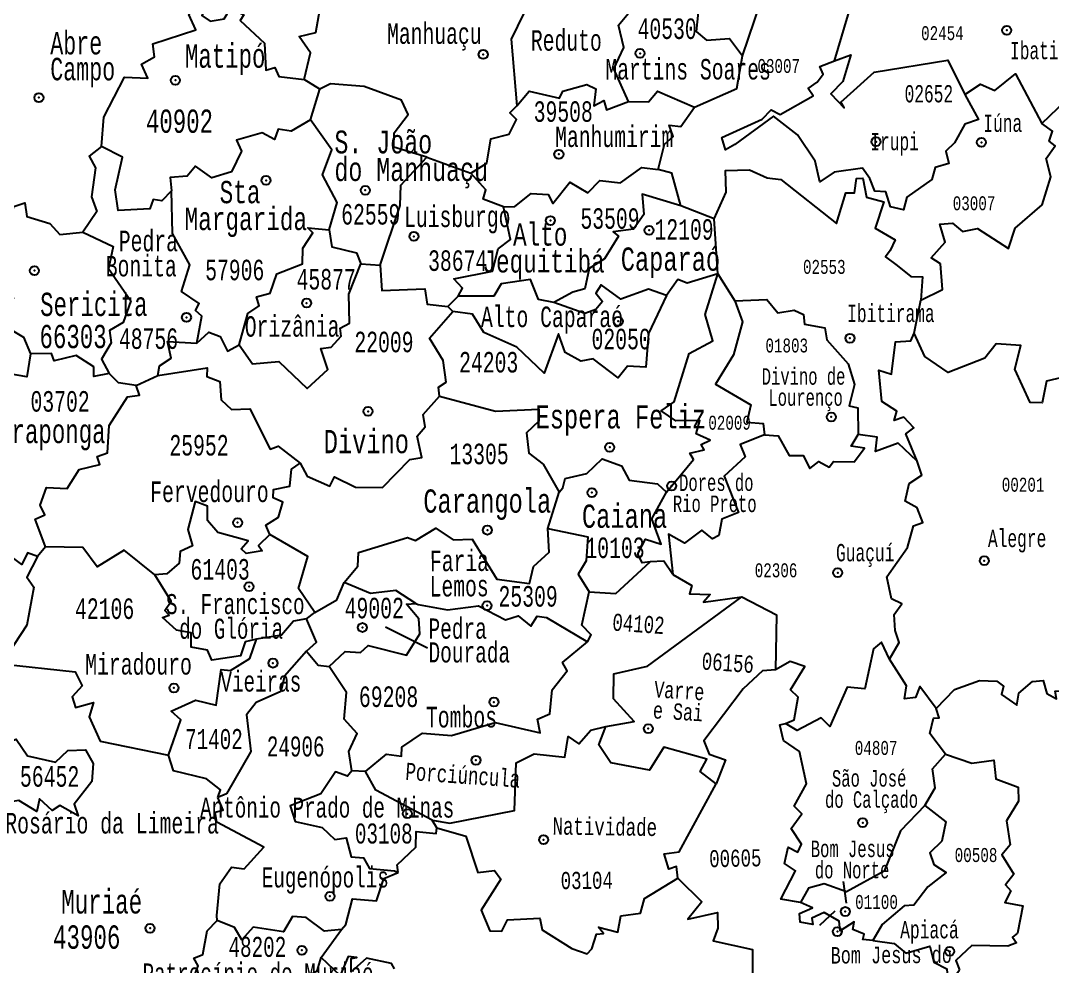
# Model space of a CAD drawing. Header units: millimetres. Extents: x 9851 to 10267, y 23387 to 23778.
# Drawn here: x 10165.79 to 10176.1, y 23513.11 to 23522.55 of the extents above; entities that cross this region are included whole.
import ezdxf
from ezdxf.enums import TextEntityAlignment as Align

# ---------------------------------------------------------------- set-up
doc = ezdxf.new("R2010")
doc.units = ezdxf.units.MM
doc.layers.add('3', color=7, linetype='Continuous')
doc.styles.add('MONOTXT', font='MONOTXT', dxfattribs={"height": 0.2})

# ---------------------------------------------------------------- blocks, each defined once
blk = doc.blocks.new('SEDE')
at = {"layer": '3', "color": 7, "linetype": 'Continuous'}
blk.add_circle((0, 0), 0.00451, dxfattribs=at)

msp = doc.modelspace()

# ---------------------------------------------------------------- linework, layer by layer
at = {"color": 7, "linetype": 'Continuous'}
for p, q in [((10173.008, 23522.199), (10173.186, 23522.729)), ((10173.925, 23522.149), (10174.099, 23522.731)), ((10168.785, 23521.866), (10168.626, 23521.964)), ((10168.69, 23521.561), (10168.785, 23521.866)), ((10169.854, 23521.186), (10170.292, 23521.027)), ((10172.725, 23520.572), (10172.392, 23520.702)), ((10172.762, 23520.024), (10172.725, 23520.572)), ((10169.195, 23520.124), (10169.388, 23520.11)), ((10172.762, 23520.024), (10172.929, 23519.752)), ((10170.062, 23519.697), (10170.165, 23519.798)), ((10170.113, 23519.646), (10170.062, 23519.697)), ((10174.722, 23519.431), (10174.79, 23519.76)), ((10166.95, 23518.906), (10167.165, 23519.007)), ((10171.063, 23517.48), (10171.176, 23517.843)), ((10166.043, 23517.298), (10165.964, 23517.201)), ((10168.65, 23516.577), (10168.735, 23516.641)), ((10169.861, 23516.283), (10169.439, 23516.495)), ((10169.239, 23515.053), (10169.103, 23515.059)), ((10169.954, 23514.492), (10169.907, 23514.568)), ((10174.047, 23513.739), (10174.015, 23513.954)), ((10173.93, 23513.658), (10173.776, 23513.516)), ((10168.799, 23513.197), (10169, 23513.476))]:
    msp.add_line(p, q, dxfattribs=at)
for points in [[(10168.626, 23521.964), (10168.69, 23522.23), (10168.579, 23522.392), (10168.743, 23522.431), (10168.814, 23522.832), (10168.707, 23522.924), (10168.749, 23523.047), (10168.62, 23523.117), (10168.675, 23523.296), (10168.785, 23523.338), (10168.651, 23523.487), (10168.648, 23523.902)], [(10171.163, 23523.229), (10171.209, 23523.191), (10171.094, 23523.104), (10171.167, 23522.976), (10171.047, 23522.935), (10171.065, 23522.693), (10170.822, 23522.625), (10170.697, 23522.367), (10170.752, 23521.699)], [(10166.602, 23521.295), (10166.627, 23521.587), (10166.834, 23521.985), (10167.065, 23521.978), (10167.003, 23522.116), (10167.134, 23522.19), (10167.116, 23522.319), (10167.544, 23522.46), (10167.474, 23522.612), (10167.602, 23522.775)], [(10167.602, 23522.775), (10167.681, 23522.695), (10167.606, 23522.601), (10167.689, 23522.546), (10167.83, 23522.569), (10167.892, 23522.674), (10168.026, 23522.61), (10167.988, 23522.551), (10168.23, 23522.326), (10168.244, 23522.057), (10168.335, 23522.083), (10168.373, 23521.994), (10168.626, 23521.964)], [(10171.869, 23521.744), (10171.721, 23522.071), (10171.82, 23522.282), (10171.769, 23522.505), (10172.017, 23522.809)], [(10172.017, 23522.809), (10172.077, 23522.73), (10172.259, 23522.777), (10172.285, 23522.724), (10172.571, 23522.7), (10172.544, 23522.443), (10172.647, 23522.357), (10172.876, 23522.371), (10173.008, 23522.199)], [(10175.997, 23521.525), (10176.321, 23521.834), (10176.357, 23521.975), (10176.267, 23522.051), (10176.654, 23522.493)], [(10172.526, 23521.687), (10172.95, 23521.873), (10173.008, 23522.199)], [(10175.228, 23521.813), (10175.366, 23521.563), (10175.227, 23521.516), (10175.124, 23521.33), (10175.037, 23521.246), (10175.069, 23521.124), (10174.932, 23521.086), (10174.898, 23520.966), (10174.648, 23520.787), (10174.614, 23520.662), (10174.486, 23520.692), (10174.438, 23520.842), (10174.328, 23520.848), (10174.279, 23520.975), (10174.205, 23521.079), (10173.921, 23521.039), (10173.778, 23520.941), (10173.732, 23521.147), (10173.556, 23521.409), (10173.316, 23521.597), (10172.929, 23521.314), (10172.838, 23521.262), (10172.799, 23521.383), (10173.203, 23521.566), (10173.294, 23521.661), (10173.384, 23521.613), (10173.714, 23521.801), (10173.664, 23521.872), (10173.754, 23521.936), (10173.814, 23522.018), (10173.779, 23522.094), (10173.925, 23522.149)], [(10173.925, 23522.149), (10174.089, 23522.21), (10174.009, 23521.944), (10173.89, 23521.82), (10174.021, 23521.681), (10173.989, 23521.738), (10174.053, 23521.792), (10174.321, 23522.035), (10175.059, 23522.155), (10175.228, 23521.813)], [(10175.228, 23521.813), (10175.386, 23521.917), (10175.527, 23521.854), (10175.735, 23522.021), (10175.997, 23521.525)], [(10169.854, 23521.186), (10169.522, 23521.289), (10169.528, 23521.43), (10169.667, 23521.613), (10169.601, 23521.757), (10169.226, 23521.892), (10168.891, 23521.919), (10168.785, 23521.866)], [(10170.752, 23521.699), (10170.877, 23521.846), (10171.18, 23521.776), (10171.213, 23521.848), (10171.452, 23521.912), (10171.542, 23521.87), (10171.522, 23521.7), (10171.62, 23521.754), (10171.649, 23521.66), (10171.869, 23521.744)], [(10171.869, 23521.744), (10172.068, 23521.741), (10172.158, 23521.845), (10172.526, 23521.687)], [(10170.292, 23521.027), (10170.451, 23521.129), (10170.494, 23521.369), (10170.675, 23521.416), (10170.748, 23521.563), (10170.683, 23521.63), (10170.752, 23521.699)], [(10172.165, 23521.063), (10172.229, 23521.316), (10172.314, 23521.394), (10172.274, 23521.507), (10172.391, 23521.493), (10172.526, 23521.687)], [(10168.69, 23521.561), (10168.497, 23521.447), (10168.369, 23521.468), (10168.33, 23521.364), (10168.208, 23521.431), (10167.952, 23521.359), (10168, 23521.248), (10167.9, 23521.042), (10167.705, 23520.98), (10167.543, 23521.098), (10167.459, 23520.999), (10167.29, 23520.986), (10167.301, 23520.851)], [(10168.879, 23520.462), (10168.957, 23520.736), (10168.811, 23521.01), (10168.903, 23521.262), (10168.69, 23521.561)], [(10174.79, 23519.76), (10175.006, 23519.865), (10174.985, 23520.121), (10174.892, 23520.183), (10175.03, 23520.338), (10174.979, 23520.519), (10175.105, 23520.528), (10175.206, 23520.444), (10175.356, 23520.476), (10175.664, 23520.276), (10175.731, 23520.479), (10176.001, 23520.713), (10176.087, 23520.991), (10176.04, 23521.173), (10176.13, 23521.3), (10176.072, 23521.348), (10176.105, 23521.446), (10175.997, 23521.525)], [(10166.602, 23521.295), (10166.479, 23521.197), (10166.542, 23521.08), (10166.504, 23520.79), (10166.556, 23520.645), (10166.415, 23520.44)], [(10167.301, 23520.851), (10167.204, 23520.751), (10167.119, 23520.765), (10167.085, 23520.672), (10166.768, 23520.656), (10166.739, 23520.86), (10166.813, 23521.186), (10166.602, 23521.295)], [(10169.388, 23520.11), (10169.587, 23520.705), (10169.592, 23520.908), (10169.854, 23521.186)], [(10170.62, 23520.691), (10170.417, 23520.769), (10170.441, 23520.862), (10170.292, 23521.027)], [(10170.62, 23520.691), (10170.731, 23520.695), (10170.896, 23520.826), (10171.064, 23520.816), (10171.112, 23520.726), (10171.283, 23520.938), (10171.46, 23520.831), (10171.582, 23520.955), (10171.787, 23520.931), (10172.002, 23521.084), (10172.165, 23521.063)], [(10172.392, 23520.702), (10172.301, 23521.027), (10172.165, 23521.063)], [(10172.725, 23520.572), (10172.842, 23520.837), (10172.836, 23521.055), (10173.076, 23521.062), (10173.253, 23520.981), (10173.39, 23520.963), (10173.946, 23520.526), (10174.038, 23520.833), (10174.127, 23520.831), (10174.146, 23520.973), (10174.208, 23520.977), (10174.244, 23520.787), (10174.419, 23520.74), (10174.331, 23520.478), (10174.532, 23520.361), (10174.483, 23520.255), (10174.435, 23520.193), (10174.553, 23520.106), (10174.688, 23519.996), (10174.806, 23519.994), (10174.79, 23519.76)], [(10167.554, 23519.331), (10167.606, 23519.601), (10167.542, 23519.657), (10167.579, 23519.727), (10167.402, 23519.846), (10167.484, 23520.114), (10167.313, 23520.424), (10167.301, 23520.851)], [(10172.392, 23520.702), (10172.005, 23520.817), (10172.02, 23520.614), (10171.919, 23520.467), (10171.716, 23520.443), (10171.767, 23520.398), (10171.627, 23520.174), (10171.474, 23520.075), (10171.432, 23519.874), (10171.311, 23519.838), (10171.123, 23519.738)], [(10165.48, 23520.548), (10165.703, 23520.603), (10165.728, 23520.696), (10165.837, 23520.732), (10165.857, 23520.595), (10166.088, 23520.526), (10166.186, 23520.414), (10166.415, 23520.44)], [(10170.165, 23519.798), (10170.209, 23519.88), (10170.124, 23519.973), (10170.509, 23520.05), (10170.567, 23520.272), (10170.69, 23520.364), (10170.62, 23520.691)], [(10165.48, 23520.548), (10165.451, 23520.216), (10165.686, 23520.115), (10165.647, 23519.89), (10165.724, 23519.782), (10165.608, 23519.606), (10165.684, 23519.594), (10165.673, 23519.481), (10165.822, 23519.389), (10165.892, 23519.224)], [(10166.415, 23520.44), (10166.721, 23520.297), (10166.672, 23520.077), (10166.895, 23519.752), (10166.82, 23519.537), (10166.682, 23519.457), (10166.7, 23519.334), (10166.602, 23519.17), (10166.679, 23519.026)], [(10167.979, 23519.313), (10168.065, 23519.628), (10168.177, 23519.703), (10168.153, 23519.794), (10168.288, 23519.829), (10168.355, 23520.024), (10168.611, 23520.122), (10168.613, 23520.28), (10168.714, 23520.431), (10168.665, 23520.481), (10168.879, 23520.462)], [(10168.879, 23520.462), (10168.905, 23520.291), (10169.149, 23520.233), (10169.195, 23520.124)], [(10167.979, 23519.313), (10168.113, 23519.125), (10168.375, 23519.146), (10168.657, 23518.876), (10168.863, 23519.066), (10168.794, 23519.277), (10168.898, 23519.291), (10168.998, 23519.399), (10168.987, 23519.481), (10169.08, 23519.529), (10169.074, 23519.82), (10169.195, 23520.124)], [(10169.388, 23520.11), (10169.403, 23519.856), (10169.834, 23519.872), (10169.857, 23519.719), (10170.062, 23519.697)], [(10172.248, 23517.843), (10172.516, 23518.167), (10172.479, 23518.233), (10172.624, 23518.265), (10172.593, 23518.318), (10172.683, 23518.361), (10172.544, 23518.426), (10172.579, 23518.557), (10172.342, 23518.554), (10172.195, 23518.653), (10172.323, 23518.745), (10172.474, 23519.228), (10172.711, 23519.354), (10172.633, 23519.616), (10172.762, 23520.024)], [(10172.762, 23520.024), (10172.455, 23519.928), (10172.36, 23519.966), (10172.247, 23519.806)], [(10171.123, 23519.738), (10170.968, 23519.765), (10170.888, 23519.967), (10170.596, 23519.924), (10170.521, 23519.799), (10170.165, 23519.798)], [(10172.247, 23519.806), (10172.067, 23519.868), (10171.79, 23519.768), (10171.596, 23519.912), (10171.541, 23519.831), (10171.607, 23519.745), (10171.543, 23519.665), (10171.433, 23519.626), (10171.123, 23519.738)], [(10172.247, 23519.806), (10172.069, 23519.426), (10172.04, 23519.089), (10171.858, 23519.099), (10171.763, 23518.984), (10171.515, 23519.173), (10171.393, 23519.149), (10171.235, 23519.238), (10171.168, 23519.422), (10171.027, 23519.032), (10170.751, 23519.289), (10170.423, 23519.437), (10170.308, 23519.619), (10170.113, 23519.646)], [(10172.929, 23519.752), (10173.007, 23519.544), (10172.916, 23519.214), (10172.737, 23518.922), (10173.091, 23518.716), (10173.051, 23518.543), (10173.214, 23518.527), (10173.228, 23518.414)], [(10172.929, 23519.752), (10173.251, 23519.767), (10173.36, 23519.634), (10173.524, 23519.659), (10173.617, 23519.618), (10173.626, 23519.519), (10173.828, 23519.484), (10173.848, 23519.362), (10174.063, 23519.124), (10174.127, 23518.917), (10174.071, 23518.706), (10174.159, 23518.683), (10174.163, 23518.419)], [(10169.981, 23518.801), (10169.971, 23518.892), (10170.047, 23518.942), (10170.017, 23519.156), (10169.88, 23519.38), (10170.113, 23519.646)], [(10167.554, 23519.331), (10167.674, 23519.439), (10167.789, 23519.398), (10167.862, 23519.249), (10167.979, 23519.313)], [(10174.753, 23518.152), (10174.637, 23518.424), (10174.718, 23518.485), (10174.617, 23518.592), (10174.522, 23518.557), (10174.55, 23518.652), (10174.398, 23518.749), (10174.37, 23519.059), (10174.497, 23519.02), (10174.537, 23519.344), (10174.689, 23519.354), (10174.722, 23519.431)], [(10176.607, 23519.067), (10176.367, 23519.171), (10176.244, 23518.996), (10176.043, 23518.952), (10175.999, 23518.734), (10175.88, 23518.738), (10175.726, 23519.072), (10175.787, 23519.307), (10175.542, 23519.325), (10175.428, 23519.18), (10175.063, 23519.039), (10174.829, 23519.196), (10174.722, 23519.431)], [(10167.165, 23519.007), (10167.181, 23519.105), (10167.3, 23519.182), (10167.261, 23519.348), (10167.554, 23519.331)], [(10165.892, 23519.224), (10165.856, 23518.995), (10165.663, 23519.026), (10165.55, 23518.935), (10165.521, 23519.008), (10165.414, 23519.001), (10165.406, 23518.756), (10165.317, 23518.708), (10165.173, 23518.816)], [(10166.679, 23519.026), (10166.527, 23518.998), (10166.526, 23519.094), (10166.35, 23519.208), (10166.129, 23519.155), (10166.103, 23519.228), (10165.892, 23519.224)], [(10167.165, 23519.007), (10167.658, 23519.085), (10167.655, 23518.996), (10167.784, 23518.946), (10167.797, 23518.765), (10167.901, 23518.668), (10168.084, 23518.673), (10168.288, 23518.272), (10168.369, 23518.302), (10168.589, 23518.131)], [(10166.95, 23518.906), (10166.774, 23518.934), (10166.679, 23519.026)], [(10166.043, 23517.298), (10165.939, 23517.572), (10166.037, 23517.617), (10165.989, 23517.711), (10166.054, 23517.89), (10166.26, 23517.878), (10166.379, 23518.068), (10166.585, 23518.119), (10166.56, 23518.198), (10166.663, 23518.234), (10166.68, 23518.508), (10166.863, 23518.796), (10166.982, 23518.81), (10166.95, 23518.906)], [(10168.589, 23518.131), (10168.657, 23518.001), (10168.883, 23517.902), (10168.93, 23517.995), (10169.142, 23517.891), (10169.41, 23517.889), (10169.682, 23518.168), (10169.803, 23518.189), (10169.755, 23518.403), (10169.838, 23518.495), (10169.817, 23518.618), (10169.981, 23518.801)], [(10169.981, 23518.801), (10170.54, 23518.652), (10170.971, 23518.671), (10170.971, 23518.552), (10170.85, 23518.436), (10170.871, 23518.233), (10171.016, 23518.122), (10171.176, 23517.843)], [(10173.228, 23518.414), (10172.985, 23518.319), (10173.034, 23518.196), (10172.823, 23518.002), (10172.967, 23517.639), (10172.8, 23517.573), (10172.772, 23517.409), (10172.708, 23517.376), (10172.6, 23517.463), (10172.426, 23517.334), (10172.267, 23517.423), (10172.311, 23517.019)], [(10173.228, 23518.414), (10173.364, 23518.404), (10173.472, 23518.208), (10173.613, 23518.21), (10173.681, 23518.078), (10173.77, 23518.149), (10173.874, 23518.092), (10173.917, 23518.15), (10174.124, 23518.145), (10174.226, 23518.281), (10174.092, 23518.303), (10174.163, 23518.419)], [(10174.753, 23518.152), (10174.562, 23518.331), (10174.334, 23518.248), (10174.353, 23518.391), (10174.163, 23518.419)], [(10168.283, 23517.42), (10168.245, 23517.514), (10168.372, 23517.592), (10168.413, 23517.744), (10168.317, 23517.785), (10168.322, 23517.869), (10168.484, 23517.901), (10168.502, 23518.072), (10168.589, 23518.131)], [(10171.176, 23517.843), (10171.211, 23517.887), (10171.235, 23517.979), (10171.452, 23518.03), (10171.605, 23518.176), (10171.797, 23518.107), (10171.876, 23517.963), (10172.157, 23517.926), (10172.248, 23517.843)], [(10174.476, 23516.175), (10174.572, 23516.342), (10174.533, 23516.46), (10174.522, 23516.621), (10174.6, 23516.726), (10174.496, 23516.777), (10174.45, 23516.997), (10174.654, 23517.291), (10174.714, 23517.506), (10174.808, 23517.538), (10174.752, 23517.686), (10174.633, 23517.753), (10174.672, 23517.928), (10174.799, 23518.011), (10174.753, 23518.152)], [(10172.084, 23517.147), (10172.004, 23517.138), (10171.96, 23517.226), (10172.037, 23517.373), (10172.193, 23517.322), (10172.102, 23517.577), (10172.248, 23517.843)], [(10168.283, 23517.42), (10168.17, 23517.311), (10168.207, 23517.257), (10168.049, 23517.231), (10167.999, 23517.275), (10168.068, 23517.358), (10167.765, 23517.44), (10167.661, 23517.56), (10167.663, 23517.702), (10167.538, 23517.749), (10167.467, 23517.471), (10167.512, 23517.305), (10167.39, 23517.249), (10167.378, 23517.132), (10167.255, 23517.027), (10167.137, 23517.017)], [(10168.735, 23516.641), (10168.572, 23516.881), (10168.664, 23517.201), (10168.283, 23517.42)], [(10169.027, 23516.94), (10169.165, 23517.103), (10169.17, 23517.241), (10169.661, 23517.391), (10169.74, 23517.361), (10169.942, 23517.484), (10170.116, 23517.365), (10170.305, 23517.373), (10170.553, 23516.975), (10170.879, 23516.93), (10170.919, 23517.1), (10171.076, 23517.242), (10171.063, 23517.48)], [(10171.063, 23517.48), (10171.46, 23517.398), (10171.446, 23517.158), (10171.365, 23517.022), (10171.474, 23516.847)], [(10165.964, 23517.201), (10165.865, 23517.235), (10165.806, 23517.121), (10165.617, 23517.263), (10165.53, 23517.111), (10165.317, 23517.02), (10165.131, 23517.136), (10165.007, 23517.048), (10164.847, 23517.098), (10164.696, 23517.275), (10164.544, 23517.153), (10164.248, 23517.209)], [(10165.964, 23517.201), (10165.858, 23516.994), (10165.926, 23516.894), (10165.858, 23516.515), (10165.604, 23516.129)], [(10167.137, 23517.017), (10166.829, 23517.264), (10166.558, 23517.098), (10166.415, 23517.289), (10166.043, 23517.298)], [(10171.474, 23516.847), (10171.74, 23516.832), (10172.084, 23517.147)], [(10172.311, 23517.019), (10172.222, 23517.155), (10172.084, 23517.147)], [(10168.151, 23516.374), (10168.037, 23516.347), (10167.992, 23516.209), (10167.704, 23516.165), (10167.662, 23516.264), (10167.5, 23516.294), (10167.499, 23516.438), (10167.353, 23516.464), (10167.212, 23516.591), (10167.28, 23516.615), (10167.237, 23516.66), (10167.3, 23516.754), (10167.137, 23517.017)], [(10172.311, 23517.019), (10172.5, 23516.911), (10172.477, 23516.828), (10172.685, 23516.821), (10172.617, 23516.744), (10173.001, 23516.798)], [(10168.735, 23516.641), (10168.955, 23516.768), (10169.027, 23516.94)], [(10169.744, 23516.73), (10169.542, 23516.861), (10169.291, 23516.829), (10169.027, 23516.94)], [(10171.457, 23516.349), (10171.494, 23516.417), (10171.4, 23516.515), (10171.474, 23516.847)], [(10171.641, 23515.504), (10171.925, 23515.553), (10171.717, 23515.778), (10171.723, 23516.03), (10172.058, 23516.105), (10173.001, 23516.798)], [(10173.001, 23516.798), (10173.346, 23516.617), (10173.337, 23516.069)], [(10168.877, 23516.1), (10169.037, 23516.251), (10169.192, 23516.241), (10169.266, 23516.31), (10169.649, 23516.215), (10169.782, 23516.427), (10169.773, 23516.576), (10169.649, 23516.725), (10169.744, 23516.73)], [(10169.744, 23516.73), (10169.768, 23516.721), (10170.058, 23516.669), (10170.37, 23516.708), (10170.64, 23516.566), (10170.767, 23516.607), (10170.892, 23516.505), (10170.955, 23516.604), (10171.049, 23516.591), (10171.457, 23516.349)], [(10168.65, 23516.577), (10168.521, 23516.553), (10168.402, 23516.413), (10168.151, 23516.374)], [(10168.65, 23516.254), (10168.752, 23516.344), (10168.65, 23516.577)], [(10167.272, 23515.216), (10167.397, 23515.568), (10167.298, 23515.655), (10167.542, 23515.767), (10167.749, 23515.714), (10167.798, 23516.073), (10167.892, 23516.061), (10168.085, 23516.183), (10168.151, 23516.374)], [(10169.239, 23515.053), (10169.451, 23515.225), (10169.6, 23515.205), (10169.604, 23515.295), (10169.809, 23515.437), (10170.098, 23515.411), (10170.535, 23515.543), (10170.984, 23515.438), (10170.96, 23515.576), (10171.082, 23515.629), (10171.104, 23515.868), (10171.255, 23516.058), (10171.208, 23516.142), (10171.457, 23516.349)], [(10174.476, 23516.175), (10174.396, 23516.343), (10174.317, 23516.277), (10174.23, 23515.879), (10174.053, 23515.894), (10173.878, 23515.501), (10173.793, 23515.588), (10173.552, 23515.463), (10173.436, 23515.531)], [(10168.65, 23516.254), (10168.431, 23516.005), (10168.394, 23515.852), (10168.147, 23515.742), (10168.051, 23515.62), (10168.095, 23515.253), (10167.852, 23514.831), (10167.765, 23514.793)], [(10168.65, 23516.254), (10168.767, 23516.115), (10168.877, 23516.1)], [(10174.942, 23515.682), (10174.777, 23515.901), (10174.734, 23515.792), (10174.624, 23515.78), (10174.645, 23515.909), (10174.476, 23516.175)], [(10165.604, 23516.129), (10166.339, 23516.049), (10166.409, 23515.909), (10166.309, 23515.798), (10166.344, 23515.691), (10166.524, 23515.742), (10166.48, 23515.6), (10166.59, 23515.356), (10167.272, 23515.216)], [(10169.103, 23515.059), (10169.073, 23515.253), (10169.158, 23515.431), (10169.028, 23515.575), (10169.052, 23515.841), (10168.877, 23516.1)], [(10173.337, 23516.069), (10173.207, 23516.059), (10173.013, 23515.878), (10172.621, 23515.359), (10172.673, 23515.226), (10172.838, 23515.168), (10172.744, 23514.93)], [(10173.436, 23515.531), (10173.524, 23515.569), (10173.562, 23515.795), (10173.486, 23515.869), (10173.628, 23516.102), (10173.483, 23516.15), (10173.337, 23516.069)], [(10174.942, 23515.682), (10175.125, 23515.871), (10175.373, 23515.962), (10175.549, 23515.954), (10175.614, 23515.906), (10175.594, 23515.823), (10175.748, 23515.717), (10175.767, 23515.834), (10175.905, 23515.951), (10176.009, 23515.961), (10176.046, 23515.832), (10176.145, 23515.78), (10176.132, 23515.855), (10176.206, 23515.863)], [(10175.035, 23515.225), (10174.88, 23515.432), (10174.914, 23515.585), (10174.97, 23515.588), (10174.942, 23515.682)], [(10165.09, 23515.581), (10165.46, 23515.419), (10165.513, 23515.291), (10165.751, 23515.375), (10165.863, 23515.209), (10166.143, 23515.146), (10166.268, 23515.264), (10166.442, 23515.268), (10166.519, 23515.132), (10166.506, 23514.952), (10166.33, 23514.726), (10166.371, 23514.611), (10166.187, 23514.712), (10166.11, 23514.663), (10165.983, 23514.781), (10165.956, 23514.655), (10165.778, 23514.763), (10165.617, 23514.738), (10165.538, 23514.912), (10165.454, 23514.913), (10165.347, 23514.831), (10165.444, 23514.758), (10165.5, 23514.501), (10165.28, 23514.353)], [(10169.907, 23514.568), (10170.082, 23514.537), (10170.728, 23514.664), (10170.744, 23515.141), (10170.925, 23515.231), (10171.233, 23515.196), (10171.266, 23515.404), (10171.371, 23515.33), (10171.49, 23515.466), (10171.641, 23515.504)], [(10172.744, 23514.93), (10172.585, 23515.053), (10172.65, 23515.176), (10172.22, 23515.297), (10172.078, 23515.066), (10171.692, 23515.139), (10171.57, 23515.321), (10171.641, 23515.504)], [(10173.587, 23513.745), (10173.39, 23513.779), (10173.536, 23514.061), (10173.426, 23514.135), (10173.464, 23514.296), (10173.559, 23514.247), (10173.597, 23514.328), (10173.494, 23514.484), (10173.6, 23514.631), (10173.522, 23514.706), (10173.647, 23514.929), (10173.576, 23515.252), (10173.416, 23515.361), (10173.379, 23515.52), (10173.436, 23515.531)], [(10167.765, 23514.793), (10167.791, 23514.87), (10167.651, 23514.98), (10167.323, 23515.061), (10167.272, 23515.216)], [(10174.829, 23514.715), (10174.931, 23514.891), (10174.904, 23515.08), (10175.035, 23515.225)], [(10175.035, 23515.225), (10175.297, 23515.135), (10175.517, 23515.165), (10175.539, 23514.98), (10175.762, 23514.895), (10175.764, 23514.757), (10175.645, 23514.56), (10175.681, 23514.322), (10175.597, 23514.221), (10175.716, 23514.029), (10175.634, 23513.923), (10175.686, 23513.862), (10175.627, 23513.746), (10175.807, 23513.712), (10175.753, 23513.438), (10175.703, 23513.399), (10175.743, 23513.341), (10175.657, 23513.31), (10175.298, 23513.314), (10175.139, 23513.166), (10175.174, 23513.072)], [(10169.103, 23515.059), (10169.062, 23515.005), (10168.94, 23515.051), (10168.795, 23514.831), (10168.487, 23514.709), (10168.539, 23514.554), (10168.809, 23514.493), (10168.935, 23514.375), (10169.047, 23514.392), (10169.097, 23514.2), (10169.22, 23514.192), (10169.28, 23514.084), (10169.529, 23514.062), (10169.567, 23514.044)], [(10169.907, 23514.568), (10169.342, 23514.866), (10169.239, 23515.053)], [(10172.362, 23513.988), (10172.348, 23514.105), (10172.272, 23514.077), (10172.225, 23514.23), (10172.374, 23514.252), (10172.744, 23514.93)], [(10167.759, 23513.565), (10167.754, 23513.614), (10167.784, 23513.933), (10167.903, 23514.099), (10168.028, 23514.08), (10168.225, 23514.296), (10167.754, 23514.546), (10167.74, 23514.646), (10167.82, 23514.668), (10167.765, 23514.793)], [(10174.829, 23514.715), (10174.586, 23514.461), (10174.423, 23514.057), (10174.045, 23513.851), (10173.824, 23513.931), (10173.666, 23513.889), (10173.587, 23513.745)], [(10174.829, 23514.715), (10175.037, 23514.55), (10174.998, 23514.357), (10174.88, 23514.241), (10174.919, 23514.123), (10175.043, 23514.046), (10174.857, 23513.901), (10174.718, 23513.718), (10174.622, 23513.713), (10174.403, 23513.526), (10174.308, 23513.365)], [(10169.567, 23514.044), (10169.557, 23514.121), (10169.742, 23514.299), (10169.745, 23514.453), (10169.945, 23514.435), (10169.954, 23514.492)], [(10169.954, 23514.492), (10170.244, 23514.406), (10170.363, 23514.046), (10170.528, 23514.066), (10170.594, 23513.979), (10170.395, 23513.667), (10170.483, 23513.462), (10170.603, 23513.459), (10170.658, 23513.572), (10170.983, 23513.587), (10171.005, 23513.471), (10171.302, 23513.287), (10171.454, 23513.232), (10171.501, 23513.283), (10171.549, 23513.429), (10171.619, 23513.437), (10171.567, 23513.497), (10171.761, 23513.448), (10171.791, 23513.612), (10171.988, 23513.639), (10172.029, 23513.785), (10172.362, 23513.988)], [(10169, 23513.476), (10169.045, 23513.526), (10169.112, 23513.783), (10169.349, 23513.761), (10169.424, 23513.986), (10169.567, 23514.044)], [(10172.362, 23513.988), (10172.599, 23513.75), (10172.459, 23513.577), (10172.756, 23513.644), (10172.759, 23513.49), (10172.713, 23513.361), (10173.107, 23513.275), (10173.108, 23513.029)], [(10174.308, 23513.365), (10174.208, 23513.377), (10174.222, 23513.429), (10174.109, 23513.475), (10174.124, 23513.552), (10173.982, 23513.463), (10173.971, 23513.559), (10173.822, 23513.644), (10173.698, 23513.59), (10173.711, 23513.526), (10173.582, 23513.55), (10173.576, 23513.634), (10173.705, 23513.691), (10173.587, 23513.745)], [(10169, 23513.476), (10168.832, 23513.459), (10168.649, 23513.594), (10168.512, 23513.605), (10168.421, 23513.451), (10168.117, 23513.498), (10168.006, 23513.371), (10167.931, 23513.495), (10167.759, 23513.565)], [(10167.477, 23512.689), (10167.387, 23512.948), (10167.519, 23512.981), (10167.569, 23513.112), (10167.526, 23513.188), (10167.616, 23513.225), (10167.658, 23513.463), (10167.759, 23513.565)], [(10174.308, 23513.365), (10174.523, 23513.336), (10174.638, 23513.238), (10174.878, 23513.309), (10174.917, 23513.149), (10175.048, 23513.084), (10175.055, 23513), (10175.098, 23512.97), (10175.174, 23513.072)], [(10168.726, 23512.58), (10168.806, 23512.778), (10168.671, 23513.015), (10168.758, 23513.061), (10168.799, 23513.197)], [(10169.53, 23513.083), (10169.499, 23513.137), (10169.25, 23513.189), (10169.098, 23513.051), (10169.097, 23513.186), (10169.154, 23513.197), (10169.067, 23513.207), (10168.986, 23513.015), (10168.799, 23513.197)]]:
    msp.add_lwpolyline(points, dxfattribs=at)
for p in [(10175.647, 23522.455), (10170.416, 23522.213), (10171.983, 23522.224), (10167.341, 23521.955), (10165.977, 23521.782), (10174.341, 23521.341), (10175.394, 23521.335), (10171.172, 23521.216), (10168.247, 23520.955), (10169.238, 23520.857), (10171.088, 23520.555), (10169.724, 23520.396), (10172.074, 23520.457), (10165.933, 23520.055), (10168.652, 23519.73), (10167.452, 23519.588), (10171.765, 23519.549), (10174.08, 23519.38), (10169.266, 23518.649), (10173.894, 23518.593), (10171.68, 23518.291), (10171.502, 23517.838), (10172.299, 23517.905), (10167.963, 23517.538), (10170.458, 23517.463), (10175.422, 23517.157), (10173.958, 23517.038), (10168.077, 23516.899), (10170.455, 23516.71), (10169.21, 23516.491), (10168.316, 23516.135), (10167.327, 23515.888), (10170.524, 23515.746), (10172.066, 23515.482), (10170.344, 23515.166), (10169.658, 23514.632), (10174.208, 23514.541), (10171.019, 23514.371), (10168.885, 23513.807), (10174.034, 23513.655), (10167.088, 23513.488), (10173.955, 23513.455), (10168.605, 23513.268), (10175.077, 23513.257)]:
    msp.add_point(p, dxfattribs=at)

# ---------------------------------------------------------------- block references
at = {"color": 7, "linetype": 'Continuous', "zscale": 10}
for p, xscale, yscale, rotation in [((10175.647, 23522.455), 9.999979751459351, 9.999979751459351, 2.065787041645675), ((10170.416, 23522.213), 10.00001782140104, 10.00001782140104, 1.934431435985972), ((10171.983, 23522.224), 10.00002174274902, 10.00002174274902, 1.974207631336988), ((10167.341, 23521.955), 9.999983926201585, 9.999983926201585, 1.855954344902146), ((10165.977, 23521.782), 10.00002093295739, 10.00002093295739, 1.82097812832825), ((10174.341, 23521.341), 9.99997925706047, 9.99997925706047, 2.035885800368478), ((10175.394, 23521.335), 10, 10, 2.062577850273314), ((10171.172, 23521.216), 10, 10, 1.955524009441664), ((10168.247, 23520.955), 9.999983967726735, 9.999983967726735, 1.880513465304157), ((10169.238, 23520.857), 10, 10, 1.906405868087275), ((10171.088, 23520.555), 10, 10, 1.954457411749739), ((10172.074, 23520.457), 10, 10, 1.979816391042164), ((10169.724, 23520.396), 9.999976675885906, 9.999976675885906, 1.919489845320056), ((10165.933, 23520.055), 10.00002241278676, 10.00002241278676, 1.82124479770993), ((10168.652, 23519.73), 10, 10, 1.892521959122958), ((10167.452, 23519.588), 10.00001413217967, 10.00001413217967, 1.86128763245608), ((10171.765, 23519.549), 10.00001853480719, 10.00001853480719, 1.973674339621319), ((10174.08, 23519.38), 10.0000109141523, 10.0000109141523, 2.033476597914895), ((10169.266, 23518.649), 10.00001374620292, 10.00001374620292, 1.909872404870575), ((10173.894, 23518.593), 10, 10, 2.030543592070742), ((10171.68, 23518.291), 10.00001693116116, 10.00001693116116, 1.973407693635186), ((10172.299, 23517.905), 9.999978769492074, 9.999978769492074, 1.990234020646041), ((10171.502, 23517.838), 10, 10, 1.969407993587825), ((10167.963, 23517.538), 10, 10, 1.876771459093004), ((10170.458, 23517.463), 10.00002011427523, 10.00002011427523, 1.942706658300185), ((10175.422, 23517.157), 9.999978616076612, 9.999978616076612, 2.072995720233269), ((10173.958, 23517.038), 10.00002083201804, 10.00002083201804, 2.035076414791597), ((10168.077, 23516.899), 9.999982439752856, 9.999982439752856, 1.880246803810066), ((10170.455, 23516.71), 9.99997831163096, 9.99997831163096, 1.943515658865017), ((10169.21, 23516.491), 10.000018402968, 10.000018402968, 1.91067237291202), ((10168.316, 23516.135), 10.00002223747106, 10.00002223747106, 1.887179976140267), ((10167.327, 23515.888), 10.00001110768283, 10.00001110768283, 1.860754305151114), ((10170.524, 23515.746), 10, 10, 1.946448823739587), ((10172.066, 23515.482), 10.00001076160469, 10.00001076160469, 1.987824963400177), ((10170.344, 23515.166), 10.00001695750731, 10.00001695750731, 1.942173356474322), ((10169.658, 23514.632), 10, 10, 1.924289633176237), ((10174.208, 23514.541), 10, 10, 2.046027462617873), ((10171.019, 23514.371), 9.999989936504607, 9.999989936504607, 1.961132755497611), ((10168.885, 23513.807), 9.999979656157464, 9.999979656157464, 1.904005949825972), ((10174.034, 23513.655), 10.00002234166302, 10.00002234166302, 2.042818328780796), ((10167.088, 23513.488), 9.999980910369276, 9.999980910369276, 1.855421014375698), ((10173.955, 23513.455), 10.00001072756067, 10.00001072756067, 2.040951884701661), ((10168.605, 23513.268), 9.999984502349486, 9.999984502349486, 1.896797323867012), ((10175.077, 23513.257), 10.00001336618928, 10.00001336618928, 2.071119660933654)]:
    msp.add_blockref('SEDE', p, dxfattribs=dict(at, xscale=xscale, yscale=yscale, rotation=rotation))

# ---------------------------------------------------------------- texts
at = {"color": 7, "linetype": 'Continuous', "style": 'MONOTXT'}
for s, height, rotation, width, p in [('40530', 0.2046, 360, 0.666667, (10172.549, 23522.368)), ('Reduto', 0.2046, 0, 0.666658, (10171.601, 23522.251)), ('Luisburgo', 0.2048, 0, 0.666662, (10170.689, 23520.49)), ('38674', 0.2049, 360, 0.666667, (10170.457, 23520.052)), ('Alto Capara%%243', 0.20494, 360, 0.666676, (10171.813, 23519.491)), ('Oriz%%226nia', 0.20488, 360, 0.666667, (10168.98, 23519.395)), ('Divino de ', 0.1651, 0.0441, 0.650008, (10174.128, 23518.916)), ('Louren%%231o', 0.16513, 0.0441, 0.650008, (10174.009, 23518.705)), ('Dores do ', 0.1652, 0.0453, 0.649995, (10173.21, 23517.855)), ('Rio Preto', 0.1652, 0.0453, 0.649995, (10173.148, 23517.644)), ('Faria ', 0.2042, 0.281, 0.666667, (10170.592, 23517.056)), ('Lemos', 0.2042, 0.281, 0.666667, (10170.471, 23516.803)), ('Miradouro', 0.2053, 360, 0.666667, (10167.506, 23516.021)), ('Muria%%233', 0.2334, 360, 0.666671, (10167.009, 23513.635)), ('Apiac%%225', 0.1732, 360, 0.650005, (10175.167, 23513.387))]:
    msp.add_text(s, height=height, rotation=rotation, dxfattribs=dict(at, width=width)).set_placement(p, align=Align.RIGHT)
for s, height, rotation, width, p in [('Abre ', 0.2248, 359.9992, 0.666667, (10166.091, 23522.214)), ('Manhua%%231u', 0.20451, 0, 0.666662, (10169.456, 23522.319)), ('Matip%%243', 0.2321, 360, 0.666659, (10167.437, 23522.081)), ('Campo', 0.2248, 359.9992, 0.666667, (10166.091, 23521.955)), ('I%%250na', 0.1723, 360, 0.649998, (10175.413, 23521.44)), ('S. Jo%%227o ', 0.22829, 359.993, 0.705879, (10168.93, 23521.225)), ('Manhumirim', 0.2046, 0, 0.666671, (10171.135, 23521.289)), ('do Manhua%%231u', 0.22829, 359.993, 0.705879, (10168.93, 23520.95)), ('Araponga', 0.2326, 0, 0.666671, (10165.57, 23518.332)), ('Alegre', 0.1728, 0, 0.649994, (10175.459, 23517.294)), ('Gua%%231u%%237', 0.17279, 0, 0.650001, (10173.941, 23517.152)), ('Varre ', 0.164, 356.5402, 0.705872, (10172.121, 23515.793)), ('e Sai', 0.164, 356.5402, 0.705872, (10172.108, 23515.584)), ('Ant%%244nio Prado de Minas', 0.20001, 360, 0.666667, (10167.588, 23514.593)), ('Natividade', 0.1709, 359.1504, 0.705887, (10171.108, 23514.424))]:
    msp.add_text(s, height=height, rotation=rotation, dxfattribs=dict(at, width=width)).set_placement(p)
for s, height, rotation, width, p in [('02454', 0.1391, 360, 0.705887, (10175.004, 23522.426)), ('03007', 0.1391, 360, 0.705872, (10173.369, 23522.098)), ('39508', 0.2046, 360, 0.666671, (10171.216, 23521.643)), ('40902', 0.2322, 360, 0.666675, (10167.382, 23521.547)), ('62559', 0.2047, 0, 0.666676, (10169.293, 23520.617)), ('03007', 0.1392, 0, 0.705885, (10175.32, 23520.727)), ('12109', 0.2047, 0, 0.666662, (10172.423, 23520.466)), ('57906', 0.2048, 0, 0.666667, (10167.934, 23520.061)), ('02553', 0.1393, 360, 0.705888, (10173.824, 23520.092)), ('66303', 0.2325, 0, 0.666663, (10166.319, 23519.397)), ('22009', 0.2049, 0, 0.666667, (10169.425, 23519.342)), ('01803', 0.1393, 360, 0.705875, (10173.449, 23519.307)), ('24203', 0.2049, 360, 0.666667, (10170.471, 23519.14)), ('03702', 0.205, 0, 0.666667, (10166.189, 23518.749)), ('02009', 0.1394, 360, 0.705882, (10172.878, 23518.536)), ('25952', 0.205, 0, 0.666662, (10167.577, 23518.311)), ('10103', 0.2052, 0, 0.666671, (10171.733, 23517.287)), ('61403', 0.2052, 0, 0.666658, (10167.788, 23517.072)), ('02306', 0.1395, 0, 0.705885, (10173.342, 23517.062)), ('25309', 0.2052, 360, 0.666662, (10170.865, 23516.802)), ('S. Francisco ', 0.20001, 359.9901, 0.666667, (10167.997, 23516.733)), ('49002', 0.2053, 360, 0.666676, (10169.328, 23516.685)), ('do Gl%%243ria', 0.20001, 359.9901, 0.666667, (10167.898, 23516.487)), ('04102', 0.1707, 356.0065, 0.705892, (10171.968, 23516.528)), ('06156', 0.1707, 356.0001, 0.705887, (10172.861, 23516.139)), ('69208', 0.2054, 360, 0.666662, (10169.471, 23515.8)), ('71402', 0.2, 0, 0.666667, (10167.726, 23515.377)), ('04807', 0.1397, 0, 0.705886, (10174.342, 23515.288)), ('00605', 0.1709, 1.162, 0.705879, (10172.935, 23514.187)), ('00508', 0.1398, 360, 0.705892, (10175.34, 23514.219)), ('03104', 0.171, 0.4761, 0.705885, (10171.451, 23513.966)), ('01100', 0.1398, 360, 0.705873, (10174.346, 23513.75)), ('48202', 0.2, 0, 0.666667, (10168.16, 23513.302))]:
    msp.add_text(s, height=height, rotation=rotation, dxfattribs=dict(at, width=width)).set_placement(p, align=Align.MIDDLE)
for s, height, rotation, width, p in [('Ibatiba', 0.1722, 360, 0.650004, (10175.68, 23522.338)), ('Sericita', 0.2324, 360, 0.666671, (10165.99, 23519.834)), ('Eugen%%243polis', 0.20001, 0, 0.666667, (10168.204, 23514.095))]:
    msp.add_text(s, height=height, rotation=rotation, dxfattribs=dict(at, width=width)).set_placement(p, align=Align.TOP_LEFT)
for s, height, width, p in [('Martins Soares', 0.20461, 0.666667, (10173.29, 23521.963)), ('Pedra', 0.205, 0.666676, (10167.367, 23520.248)), ('Bonita', 0.205, 0.666676, (10167.355, 23519.997)), ('45877', 0.2049, 0.666662, (10169.143, 23519.866)), ('48756', 0.2049, 0.666667, (10167.368, 23519.273)), ('02050', 0.205, 0.666667, (10172.09, 23519.269)), ('Fervedouro', 0.2051, 0.666658, (10168.273, 23517.744)), ('56452', 0.2056, 0.666662, (10166.381, 23514.901)), ('Ros%%225rio da Limeira', 0.20552, 0.666676, (10167.776, 23514.434))]:
    msp.add_text(s, height=height, dxfattribs=dict(at, width=width)).set_placement(p, align=Align.RIGHT)
for s, height, rotation, width, p in [('02652', 0.1723, 360, 0.649998, (10175.111, 23521.907)), ('Irupi', 0.1723, 360, 0.650003, (10174.769, 23521.429)), ('Tombos', 0.2054, 0, 0.666662, (10170.555, 23515.699)), ('Porci%%250ncula', 0.17084, 355.9776, 0.705891, (10170.792, 23515.061)), ('Bom Jesus ', 0.1653, 0.0451, 0.650007, (10174.619, 23514.364)), ('do Norte', 0.1653, 0.0451, 0.650007, (10174.474, 23514.152))]:
    msp.add_text(s, height=height, rotation=rotation, dxfattribs=dict(at, width=width)).set_placement(p, align=Align.TOP_RIGHT)
for s, height, rotation, width, p in [('Sta ', 0.2226, 0.0087, 0.705879, (10168.055, 23520.95)), ('Margarida', 0.2226, 0.0087, 0.705879, (10168.045, 23520.682)), ('Alto ', 0.222, 0.0128, 0.70588, (10171.054, 23520.526)), ('Capara%%243', 0.23208, 0, 0.705878, (10172.287, 23520.286)), ('Jequitib%%225 ', 0.22203, 0.0128, 0.70588, (10171.087, 23520.258)), ('Divino', 0.2324, 0, 0.705883, (10169.249, 23518.464)), ('Carangola', 0.2324, 0, 0.705884, (10170.457, 23517.87)), ('Caiana', 0.2325, 0, 0.705885, (10171.829, 23517.719)), ('Vieiras', 0.2, 360, 0.666667, (10168.195, 23516.051)), ('24906', 0.2, 360, 0.666667, (10168.543, 23515.403)), ('Bom Jesus do ', 0.16523, 0.3319, 0.705887, (10174.543, 23513.304))]:
    msp.add_text(s, height=height, rotation=rotation, dxfattribs=dict(at, width=width)).set_placement(p, align=Align.TOP_CENTER)
for s, height, width, p in [('53509', 0.2047, 0.666667, (10171.683, 23520.575)), ('13305', 0.205, 0.666662, (10170.375, 23518.224)), ('00201', 0.1395, 0.70588, (10175.81, 23517.917)), ('42106', 0.2053, 0.666667, (10166.634, 23516.679)), ('43906', 0.2334, 0.666671, (10166.455, 23513.4))]:
    msp.add_text(s, height=height, dxfattribs=dict(at, width=width)).set_placement(p, align=Align.MIDDLE)
at = {"color": 7, "linetype": 'Continuous', "style": 'MONOTXT', "width": 0.650002}
msp.add_text('Ibitirama', height=0.1725, dxfattribs=at).set_placement((10174.053, 23519.541))
at = {"color": 7, "linetype": 'Continuous', "style": 'MONOTXT'}
for s, height, width, p in [('Espera Feliz', 0.23231, 0.705878, (10171.791, 23518.711)), ('03108', 0.2, 0.666667, (10169.423, 23514.534))]:
    msp.add_text(s, height=height, dxfattribs=dict(at, width=width)).set_placement(p, align=Align.TOP_CENTER)
at = {"color": 7, "linetype": 'Continuous', "style": 'MONOTXT', "width": 0.666667}
for s, p in [('Pedra ', (10169.87, 23516.48)), ('Dourada', (10169.87, 23516.243))]:
    msp.add_text(s, height=0.2019, rotation=359.9889, dxfattribs=at).set_placement(p, align=Align.MIDDLE_LEFT)
at = {"color": 7, "linetype": 'Continuous', "style": 'MONOTXT', "width": 0.650003}
for s, p in [('S%%227o Jos%%233 ', (10174.319, 23514.902)), ('do Cal%%231ado', (10174.296, 23514.691))]:
    msp.add_text(s, height=0.16526, rotation=0.0499, dxfattribs=at).set_placement(p, align=Align.CENTER)
at = {"color": 7, "linetype": 'Continuous', "style": 'MONOTXT', "width": 0.666667}
msp.add_text('Patroc%%237nio do Muria%%233', height=0.20001, dxfattribs=at).set_placement((10167.013, 23513.136), align=Align.TOP_LEFT)

doc.saveas('drawing.dxf')
